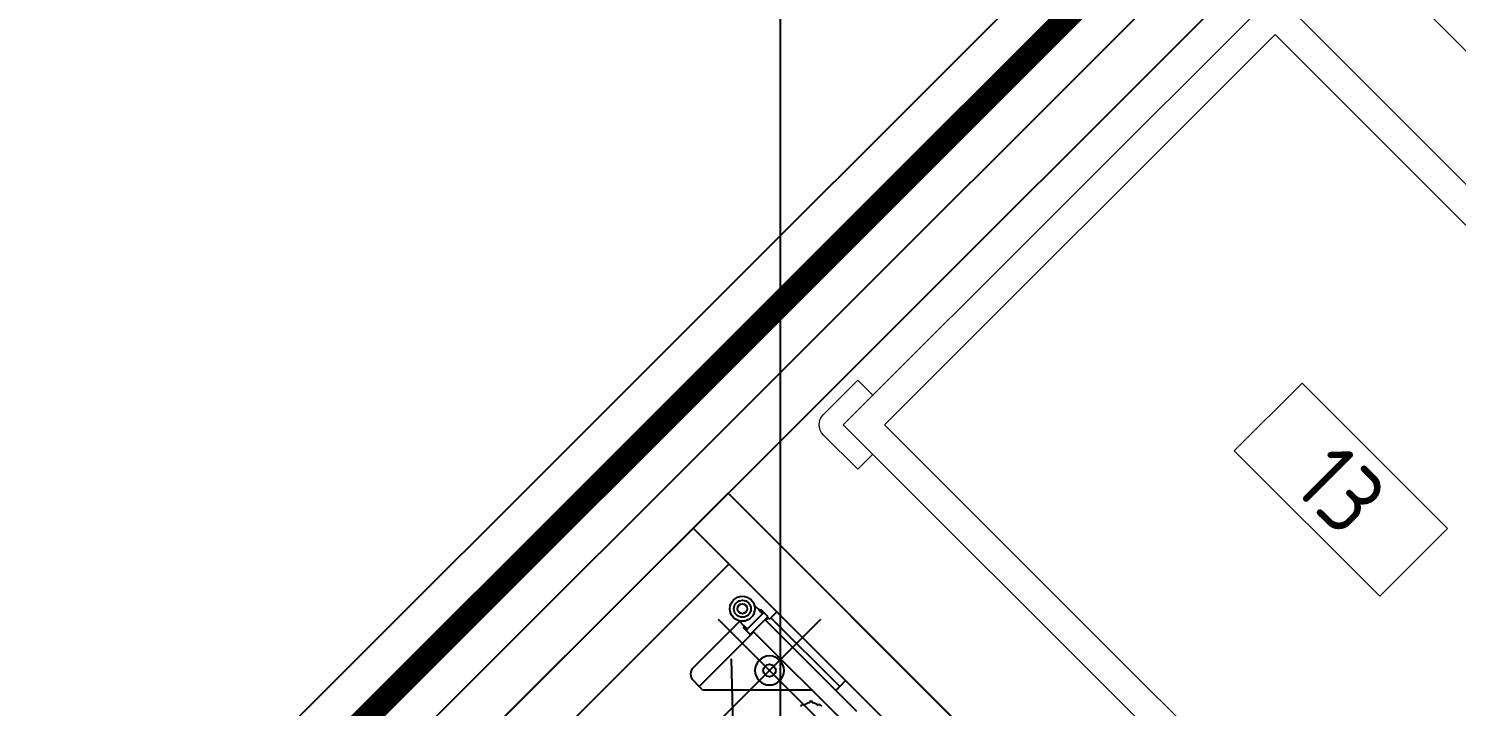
# Model space of a CAD drawing. Header units: millimetres. Extents: x 396580293 to 396624419, y 2853145456 to 2853176656.
# Drawn here: x 396593947 to 396595420, y 2853161249 to 2853161949 of the extents above; entities that cross this region are included whole.
import ezdxf
from ezdxf.enums import TextEntityAlignment as Align

# ---------------------------------------------------------------- set-up
doc = ezdxf.new("R2010")
doc.units = ezdxf.units.MM
doc.header["$LTSCALE"] = 800
doc.header["$MEASUREMENT"] = 0
for name, pattern in [('Grid$0$CENTER', [2, 1.25, -0.25, 0.25, -0.25]), ('HIDDEN', [0.375, 0.25, -0.125]), ('STRICHPUNKT', [1, 0.5, -0.25, 0, -0.25])]:
    doc.linetypes.add(name, pattern=pattern)
for name, color, linetype, lineweight in [('17_A-FIXT_KIT_Pen_No__20', 1, 'Continuous', 0), ('410AB', 90, 'Continuous', 25), ('410P', 4, 'Continuous', 13), ('45_A-WALL_CLAD_Pen_No__100', 2, 'Continuous', 13), ('610', 4, 'STRICHPUNKT', 25)]:
    doc.layers.add(name, color=color, linetype=linetype, lineweight=lineweight)
for name, color, linetype in [('A-HATCH GYPSUM', 9, 'Continuous'), ('A-XREF', 7, 'Continuous'), ('BK FAB', 130, 'Continuous'), ('BLOCK', 3, 'Continuous'), ('DIM', 55, 'Continuous'), ('FIRELINE', 6, 'Continuous'), ('Grid$0$A-Grid lines', 9, 'Grid$0$CENTER')]:
    doc.layers.add(name, color=color, linetype=linetype)
doc.layers.add('L-PLINE', color=6, linetype='HIDDEN', plot=False)
doc.styles.add('ARIAL', font='arial.ttf')
doc.styles.add('ISO8', font='isocp.shx')
doc.dimstyles.new('dim-50', dxfattribs={"dimscale": 50, "dimtxt": 2, "dimasz": 2, "dimexe": 1, "dimexo": 1, "dimgap": 1, "dimtad": 1, "dimdec": 0, "dimrnd": 5, "dimdsep": 46, "dimtxsty": 'ARIAL', "dimcen": 1, "dimdle": 1, "dimclrd": 1, "dimclre": 1, "dimclrt": 3, "dimadec": 0, "dimazin": 0, "dimtfac": 0.1, "dimtdec": 0, "dimtix": 1, "dimtmove": 1, "dimatfit": 3, "dimfxl": 1, "dimtvp": 1.5, "dimfrac": 2, "dimtolj": 1, "dimtzin": 0, "dimarcsym": 0})

# ---------------------------------------------------------------- blocks, each defined once
blk = doc.blocks.new('POS_G')
at = {"layer": '410P'}
blk.add_lwpolyline([(-106.1, -49.5), (-106.1, 49.5), (106.1, 49.5), (106.1, -49.5)], close=True, dxfattribs=at)
at = {"layer": '410P', "color": 3, "style": 'ISO8'}
blk.add_attdef('POS', text='', height=70.7, dxfattribs=at).set_placement((0, 0), align=Align.MIDDLE)
blk = doc.blocks.new('*D35')
at = {"layer": 'Defpoints', "color": 0, "transparency": 16777216}
for p in [(396596479.7, 2853164763.5), (396596365.1, 2853163678.1), (396596479.7, 2853163563.5), (396596479.7, 2853163563.5), (396590053.3, 2853157137)]:
    blk.add_point(p, dxfattribs=at)
at = {"layer": 'DIM', "color": 1, "lineweight": -2, "transparency": 16777216}
blk.add_arc((396596479.7, 2853163563.5), 162.1, 125.929, 189.071, dxfattribs=at)
at = {"layer": 'DIM', "color": 1, "transparency": 16777216}
for points in [[(396596379.4, 2853163710.6), (396596389.7, 2853163678.9), (396596479.7, 2853163725.6)], [(396596334.5, 2853163545.5), (396596304.8, 2853163530.4), (396596365.1, 2853163448.9)]]:
    blk.add_solid(points, dxfattribs=at)
at = {"layer": 'DIM', "color": 3, "transparency": 16777216, "insert": (396596236.5, 2853163664.2), "char_height": 100, "attachment_point": 5, "rotation": 67.5, "style": 'ARIAL'}
blk.add_mtext('\\A1;135°', dxfattribs=at)
blk = doc.blocks.new('A$C285064C4')
at = {"layer": '410AB'}
for p, q in [((75, 0, 10027229803.1), (75, 150, 10027229803.1)), ((0, 75, 10027229803.1), (150, 75, 10027229803.1))]:
    blk.add_line(p, q, dxfattribs=at)
blk.add_circle((75, 75, 10027229803.1), 15, dxfattribs=at)

msp = doc.modelspace()

# ---------------------------------------------------------------- linework, layer by layer
at = {"layer": '17_A-FIXT_KIT_Pen_No__20', "linetype": 'Continuous', "flags": 128}
for points in [[(396595294.5, 2853162061.5), (396596284.9, 2853161072), (396597274.4, 2853162062.4), (396596284, 2853163051.9)], [(396595841.8, 2853161376.9), (396595233, 2853161985.8), (396594787.5, 2853161540.3), (396595396.3, 2853160931.5)], [(396595233, 2853161943.3), (396594829.9, 2853161540.3), (396595396.3, 2853160973.9), (396595799.4, 2853161376.9)]]:
    msp.add_lwpolyline(points, close=True, dxfattribs=at)
msp.add_lwpolyline([(396594817.9, 2853161509.9), (396594802.4, 2853161494.3), (396594767, 2853161529.7, -0.414214), (396594767, 2853161550.9), (396594802.4, 2853161586.2), (396594817.9, 2853161570.7)], format="xyb", dxfattribs=at)
at = {"layer": '45_A-WALL_CLAD_Pen_No__100'}
msp.add_lwpolyline([(396597274.4, 2853162062.4), (396596284, 2853163051.9), (396595294.5, 2853162061.5), (396596284.9, 2853161072), (396597274.4, 2853162062.4)], dxfattribs=at)
at = {"layer": '610'}
msp.add_line((396594698.1, 2853160098.7), (396594668.6, 2853161469.6), dxfattribs=at)
at = {"layer": 'A-HATCH GYPSUM'}
for p, q in [((396596529.7, 2853163542.8), (396590829.7, 2853157842.7)), ((396596629.7, 2853163501.4), (396590900.4, 2853157772))]:
    msp.add_line(p, q, dxfattribs=at)
at = {"layer": 'A-XREF'}
msp.add_lwpolyline([(396595368.8, 2853160769.4), (396594668.6, 2853161469.6), (396593997.9, 2853160798.9), (396594698.1, 2853160098.7)], close=True, dxfattribs=at)
at = {"layer": 'BK FAB'}
for p, q in [((396594668.6, 2853161469.6), (396594632.5, 2853161433.5)), ((396595368.8, 2853160769.4), (396594668.6, 2853161469.6)), ((396594034, 2853160834.9), (396594632.5, 2853161433.5)), ((396594632.5, 2853161433.5), (396594633.4, 2853161432.6)), ((396594633.5, 2853161432.5), (396595331.7, 2853160734.3)), ((396594070.9, 2853160798), (396594669.5, 2853161396.5)), ((396594695.9, 2853161353.7), (396594700.9, 2853161348.7)), ((396594680.5, 2853161337.2), (396594632.5, 2853161289.2)), ((396594685, 2853161332.7), (396594680, 2853161337.8)), ((396594704.9, 2853161345.8), (396594687.8, 2853161328.7)), ((396594692, 2853161324.4), (396594709.2, 2853161341.7)), ((396594702, 2853161348.9), (396594701.9, 2853161348.7)), ((396594703.1, 2853161348.9), (396594709.2, 2853161342.7)), ((396594703.7, 2853161348.2), (396594706, 2853161345.9)), ((396594706.6, 2853161339.1), (396594801.2, 2853161244.5)), ((396594709.9, 2853161341.1), (396594707.3, 2853161338.5)), ((396594709.9, 2853161341.1), (396594709.3, 2853161341.7)), ((396594711.3, 2853161339.7), (396594709.9, 2853161341.1)), ((396594711.4, 2853161339.7), (396594712.8, 2853161341.1)), ((396594713.5, 2853161341.8), (396594712.8, 2853161341.1)), ((396594783.8, 2853161270.1), (396594712.8, 2853161341.1)), ((396594718.9, 2853161347.2), (396594713.5, 2853161341.8)), ((396594695.1, 2853161326.4), (396594638.9, 2853161270.1)), ((396594684.9, 2853161331.8), (396594684.8, 2853161331.6)), ((396594684.8, 2853161330.5), (396594690.9, 2853161324.4)), ((396594687.7, 2853161327.6), (396594685.4, 2853161329.9)), ((396594694.5, 2853161327), (396594789.1, 2853161232.4)), ((396594632.5, 2853161276.5), (396594638.2, 2853161270.8)), ((396594638.2, 2853161270.8), (396594638.9, 2853161270.1)), ((396594638.9, 2853161270.1), (396594641, 2853161268)), ((396594642.4, 2853161266.6), (396594641, 2853161268)), ((396594642.4, 2853161266.6), (396594754.9, 2853161266.6)), ((396594779.2, 2853161266.6), (396594780.3, 2853161266.6)), ((396594781.7, 2853161268), (396594780.3, 2853161266.6)), ((396594783.8, 2853161270.1), (396594781.7, 2853161268)), ((396594783.8, 2853161270.1), (396594784.5, 2853161270.8)), ((396594784.5, 2853161270.8), (396594789.9, 2853161276.2)), ((396594746.7, 2853161250.6), (396594745.6, 2853161251.7)), ((396594752.8, 2853161254.6), (396594752.8, 2853161253.1)), ((396594755.9, 2853161253.1), (396594755.9, 2853161254.6)), ((396594763.1, 2853161251.7), (396594762, 2853161250.6))]:
    msp.add_line(p, q, dxfattribs=at)
for centre, radius in [((396594683.4, 2853161350.3), 12.9), ((396594683.4, 2853161350.3), 8.8), ((396594683.4, 2853161350.3), 5.1), ((396594711.4, 2853161286.6), 6.5)]:
    msp.add_circle(centre, radius, dxfattribs=at)
for centre, radius, start, end in [((396594697.2, 2853161341.1), 9, 57.9419, 72.8143), ((396594702.6, 2853161348.3), 0.75, 45, 135), ((396594708.7, 2853161342.2), 0.75, 315, 45), ((396594685.3, 2853161331.1), 0.75, 135, 225), ((396594691.4, 2853161325), 0.75, 225, 315), ((396594638.9, 2853161282.9), 9, 135, 225), ((396594754.3, 2853161240.7), 14, 128.5276, 141.4723), ((396594754.3, 2853161240.7), 12.5, 97.253, 127.747), ((396594754.3, 2853161240.7), 14, 83.5277, 96.4723), ((396594754.3, 2853161240.7), 12.5, 52.253, 82.747), ((396594754.3, 2853161240.7), 14, 38.5277, 51.4724)]:
    msp.add_arc(centre, radius, start, end, dxfattribs=at)
for points, knots in [([(396594702.4, 2853161346.9), (396594702.1, 2853161347.2), (396594701.8, 2853161347.6), (396594701.3, 2853161348.1), (396594701.2, 2853161348.4), (396594701, 2853161348.6), (396594700.9, 2853161348.6), (396594700.9, 2853161348.7)], [0, 0, 0, 0, 0.1335599, 0.1335599, 0.2539519, 0.2539519, 0.311124, 0.311124, 0.311124, 0.311124]), ([(396594701.9, 2853161348.7), (396594701.8, 2853161348.6), (396594701.8, 2853161348.6), (396594701.6, 2853161348.5), (396594701.5, 2853161348.5), (396594701.4, 2853161348.5), (396594701.3, 2853161348.5), (396594701.2, 2853161348.5), (396594701.1, 2853161348.5), (396594701.1, 2853161348.5), (396594701, 2853161348.6), (396594701, 2853161348.6), (396594701, 2853161348.6), (396594700.9, 2853161348.6), (396594700.9, 2853161348.6), (396594700.9, 2853161348.6), (396594700.9, 2853161348.7), (396594700.9, 2853161348.7), (396594700.9, 2853161348.7), (396594700.9, 2853161348.7)], [-0.37609394, -0.37609394, -0.37609394, -0.37609394, -0.37206337, -0.37206337, -0.36805207, -0.36805207, -0.36325819, -0.36325819, -0.35687108, -0.35687108, -0.34909887, -0.34909887, -0.34084226, -0.34084226, -0.33084613, -0.33084613, -0.31785214, -0.31785214, -0.31414133, -0.31414133, -0.31414133, -0.31414133]), ([(396594703.6, 2853161345.6), (396594703.6, 2853161345.7), (396594703.5, 2853161345.7), (396594703.4, 2853161345.8), (396594703.3, 2853161345.9), (396594703.1, 2853161346.2), (396594702.9, 2853161346.3), (396594702.6, 2853161346.6), (396594702.5, 2853161346.8), (396594702.4, 2853161346.9)], [0.1505938, 0.1505938, 0.1505938, 0.1505938, 0.162809, 0.162809, 0.2035112, 0.2035112, 0.2686348, 0.2686348, 0.325618, 0.325618, 0.325618, 0.325618]), ([(396594703.1, 2853161348.9), (396594703.1, 2853161348.9), (396594703.1, 2853161348.9), (396594703.1, 2853161348.8), (396594703.1, 2853161348.8), (396594703.2, 2853161348.7), (396594703.3, 2853161348.6), (396594703.5, 2853161348.4), (396594703.6, 2853161348.3), (396594703.7, 2853161348.2)], [0.1406897, 0.1406897, 0.1406897, 0.1406897, 0.1581892, 0.1581892, 0.1863117, 0.1863117, 0.2313077, 0.2313077, 0.2812252, 0.2812252, 0.2812252, 0.2812252]), ([(396594703.6, 2853161345.6), (396594703.6, 2853161345.6), (396594703.6, 2853161345.6), (396594703.7, 2853161345.6), (396594703.8, 2853161345.5), (396594704, 2853161345.5), (396594704.1, 2853161345.5), (396594704.3, 2853161345.5), (396594704.4, 2853161345.5), (396594704.5, 2853161345.5), (396594704.6, 2853161345.6), (396594704.6, 2853161345.6)], [-0.1280503, -0.1280503, -0.1280503, -0.1280503, -0.1275142, -0.1275142, -0.0897118, -0.0897118, -0.0501173, -0.0501173, -0.0221376, -0.0221376, 0, 0, 0, 0]), ([(396594704.9, 2853161345.9), (396594705, 2853161345.9), (396594705.1, 2853161346), (396594705.2, 2853161346), (396594705.3, 2853161346.1), (396594705.5, 2853161346.1), (396594705.6, 2853161346.1), (396594705.8, 2853161346), (396594705.9, 2853161346), (396594706, 2853161345.9), (396594706, 2853161345.9), (396594706, 2853161345.9)], [-0.1373754, -0.1373754, -0.1373754, -0.1373754, -0.1152807, -0.1152807, -0.0881457, -0.0881457, -0.0509857, -0.0509857, 0, 0, 0.0005551, 0.0005551, 0.0005551, 0.0005551]), ([(396594685.4, 2853161329.9), (396594685.4, 2853161330), (396594685.3, 2853161330), (396594685.1, 2853161330.2), (396594685, 2853161330.3), (396594684.9, 2853161330.5), (396594684.8, 2853161330.5), (396594684.8, 2853161330.5), (396594684.8, 2853161330.5), (396594684.8, 2853161330.5)], [0, 0, 0, 0, 0.0235609, 0.0235609, 0.076954, 0.076954, 0.1137238, 0.1137238, 0.1405355, 0.1405355, 0.1405355, 0.1405355]), ([(396594685, 2853161332.7), (396594685, 2853161332.7), (396594685, 2853161332.7), (396594685.1, 2853161332.7), (396594685.2, 2853161332.6), (396594685.6, 2853161332.3), (396594685.9, 2853161332), (396594686.4, 2853161331.6), (396594686.5, 2853161331.4), (396594686.7, 2853161331.3)], [0.4413262, 0.4413262, 0.4413262, 0.4413262, 0.4438339, 0.4438339, 0.5465311, 0.5465311, 0.674616, 0.674616, 0.7524502, 0.7524502, 0.7524502, 0.7524502]), ([(396594685, 2853161332.7), (396594685, 2853161332.7), (396594685, 2853161332.7), (396594685, 2853161332.7), (396594685, 2853161332.7), (396594685, 2853161332.7), (396594685, 2853161332.7), (396594685.1, 2853161332.6), (396594685.1, 2853161332.6), (396594685.1, 2853161332.5), (396594685.1, 2853161332.4), (396594685.2, 2853161332.2), (396594685.1, 2853161332.1), (396594685.1, 2853161332), (396594685, 2853161331.9), (396594685, 2853161331.8), (396594685, 2853161331.8), (396594684.9, 2853161331.8)], [-0.43830884, -0.43830884, -0.43830884, -0.43830884, -0.42833217, -0.42833217, -0.41533818, -0.41533818, -0.40396629, -0.40396629, -0.39564027, -0.39564027, -0.38786281, -0.38786281, -0.38193706, -0.38193706, -0.37771258, -0.37771258, -0.3763562, -0.3763562, -0.3763562, -0.3763562]), ([(396594686.7, 2853161331.3), (396594686.9, 2853161331.1), (396594687, 2853161331), (396594687.3, 2853161330.7), (396594687.4, 2853161330.6), (396594687.6, 2853161330.4), (396594687.7, 2853161330.3), (396594687.8, 2853161330.2), (396594687.9, 2853161330.2), (396594688, 2853161330.1), (396594688, 2853161330.1), (396594688, 2853161330)], [0, 0, 0, 0, 0.0577972, 0.0577972, 0.1098961, 0.1098961, 0.1424579, 0.1424579, 0.162809, 0.162809, 0.1750242, 0.1750242, 0.1750242, 0.1750242]), ([(396594687.7, 2853161327.6), (396594687.7, 2853161327.6), (396594687.7, 2853161327.6), (396594687.7, 2853161327.7), (396594687.6, 2853161327.8), (396594687.6, 2853161328.1), (396594687.5, 2853161328.2), (396594687.6, 2853161328.3), (396594687.6, 2853161328.4), (396594687.7, 2853161328.6), (396594687.7, 2853161328.6), (396594687.7, 2853161328.7)], [-0.1362172, -0.1362172, -0.1362172, -0.1362172, -0.135669, -0.135669, -0.0853166, -0.0853166, -0.0486182, -0.0486182, -0.0218203, -0.0218203, 0, 0, 0, 0]), ([(396594688, 2853161330), (396594688, 2853161330), (396594688, 2853161330), (396594688.1, 2853161330), (396594688.1, 2853161329.9), (396594688.2, 2853161329.7), (396594688.2, 2853161329.6), (396594688.2, 2853161329.4), (396594688.2, 2853161329.3), (396594688.1, 2853161329.1), (396594688.1, 2853161329.1), (396594688, 2853161329)], [-0.0005417, -0.0005417, -0.0005417, -0.0005417, 0, 0, 0.0381964, 0.0381964, 0.0782038, 0.0782038, 0.106475, 0.106475, 0.1288434, 0.1288434, 0.1288434, 0.1288434])]:
    msp.add_open_spline(points, degree=3, knots=knots, dxfattribs=at)
for points in [[(396594704.7, 2853161345.7), (396594704.7, 2853161345.7), (396594704.7, 2853161345.6), (396594704.6, 2853161345.6)], [(396594704.9, 2853161345.8), (396594704.9, 2853161345.9), (396594704.9, 2853161345.9), (396594704.9, 2853161345.9)], [(396594712.8, 2853161341.1), (396594712.8, 2853161341.1), (396594712.9, 2853161341.1), (396594712.9, 2853161341)], [(396594687.7, 2853161328.7), (396594687.8, 2853161328.7), (396594687.8, 2853161328.7), (396594687.8, 2853161328.7)], [(396594688, 2853161329), (396594688, 2853161329), (396594688, 2853161328.9), (396594687.9, 2853161328.9)]]:
    msp.add_open_spline(points, degree=3, dxfattribs=at)
at = {"layer": 'BLOCK'}
msp.add_line((396590194.7, 2853156995.6), (396596679.7, 2853163480.6), dxfattribs=at)
at = {"layer": 'FIRELINE', "linetype": 'HIDDEN', "ltscale": 3, "const_width": 25}
msp.add_lwpolyline([(396590865, 2853157807.4), (396596579.7, 2853163522.1)], dxfattribs=at)
at = {"layer": 'Grid$0$A-Grid lines', "ltscale": 20}
msp.add_line((396594722.4, 2853169415.3), (396594722.4, 2853148235.4), dxfattribs=at)
at = {"layer": 'L-PLINE', "linetype": 'Continuous'}
msp.add_lwpolyline([(396590865, 2853157807.4), (396596579.7, 2853163522.1), (396596579.7, 2853164963.5)], dxfattribs=at)

# ---------------------------------------------------------------- block references
at = {"color": 8}
ref = msp.add_blockref('POS_G', (396595300.9, 2853161473.3), dxfattribs=dict(at, xscale=-1.000004450451671, yscale=1.0000041132771, zscale=1.000004472609055, rotation=134.9999999999999))
ref.add_attrib('POS', '13', dxfattribs={"layer": '410P', "color": 3, "height": 70.71, "rotation": 315.0001, "style": 'ISO8'}).set_placement((396595300.9, 2853161473.3), align=Align.MIDDLE)
at = {"extrusion": (0, 0, -1), "zscale": -1, "rotation": 134.9999993867911}
msp.add_blockref('A$C285064C4', (-396594605.3, 2853161286.6, 10027229803.1), dxfattribs=at)

# ---------------------------------------------------------------- dimensions: what is measured, and where the dimension line sits
at = {"layer": 'DIM'}
dim = msp.add_angular_dim_2l(base=(396596365.1, 2853163678.1), line1=((396596479.7, 2853163563.5), (396596479.7, 2853164763.5)), line2=((396590053.3, 2853157137), (396596479.7, 2853163563.5)), dimstyle='dim-50', dxfattribs=at)
dim.commit()
dim.dimension.update_dxf_attribs({"geometry": '*D35', "text_midpoint": (396596236.5, 2853163664.2)})

doc.saveas('drawing.dxf')
